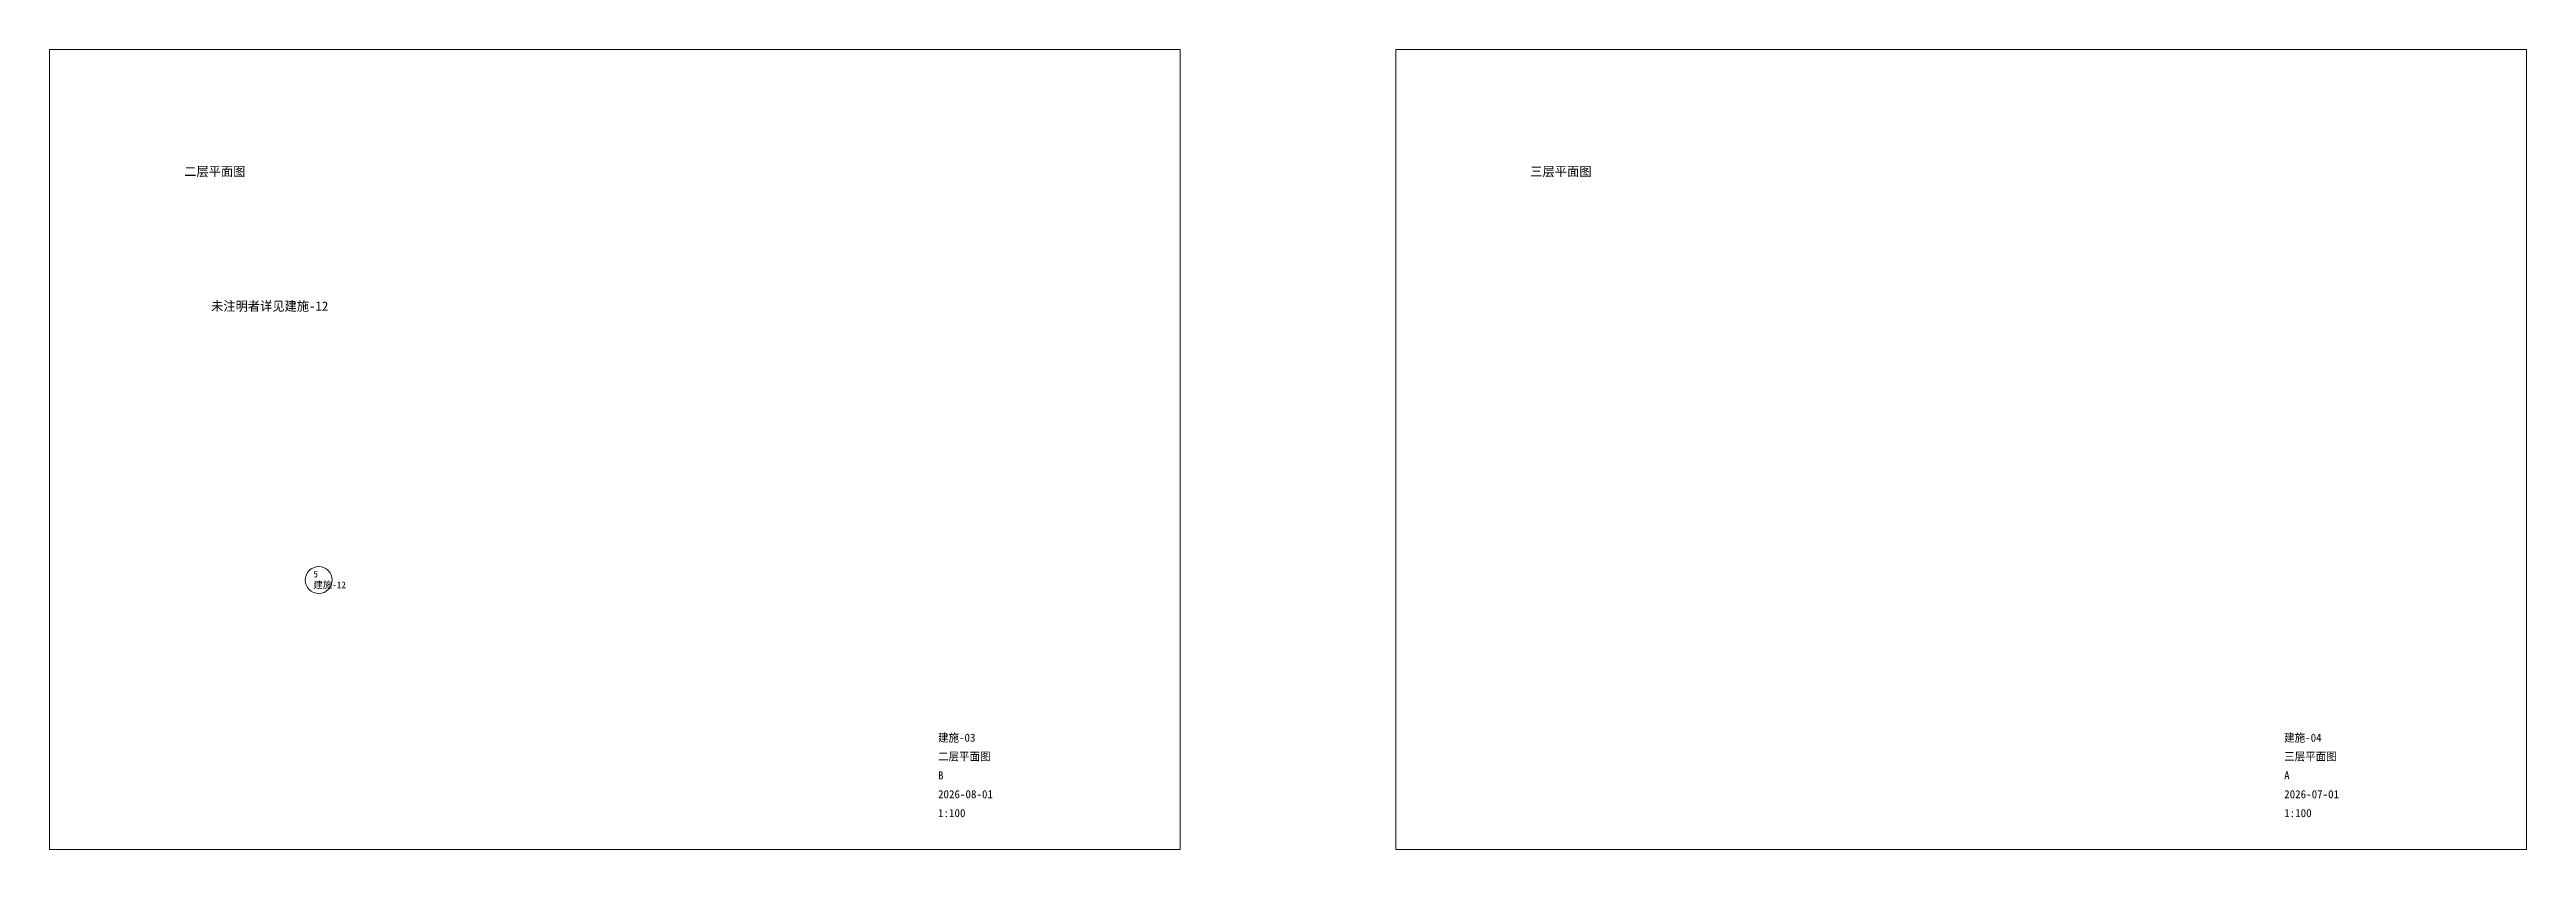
# Model space of a CAD drawing. Header units: metres. Extents: x 0 to 920, y 0 to 297.
import ezdxf

# ---------------------------------------------------------------- set-up
doc = ezdxf.new("R2010")
doc.units = ezdxf.units.M
doc.layers.get('0').update_dxf_attribs({"lineweight": 0, "plot": 0})

# ---------------------------------------------------------------- blocks, each defined once
blk = doc.blocks.new('TK')
for p, q in [((420, 297), (0, 297)), ((0, 297), (0, 0)), ((420, 0), (420, 297)), ((0, 0), (420, 0))]:
    blk.add_line(p, q)
for p in [(330, 40), (330, 33), (330, 26), (330, 19), (330, 12)]:
    blk.add_attdef('', p, '', height=3)
blk = doc.blocks.new('SYM')
blk.add_circle((0, 0), 5)
for tag, p in [('NO', (-2, 1)), ('SHEET', (-2, -3))]:
    blk.add_attdef(tag, p, '', height=2.5)

msp = doc.modelspace()

# ---------------------------------------------------------------- block references
ref = msp.add_blockref('TK', (0, 0))
ref.add_attrib('', '建施-03', (330, 40), dxfattribs={"height": 3})
ref.add_attrib('', '二层平面图', (330, 33), dxfattribs={"height": 3})
ref.add_attrib('', 'B', (330, 26), dxfattribs={"height": 3})
ref.add_attrib('', '2026-08-01', (330, 19), dxfattribs={"height": 3})
ref.add_attrib('', '1:100', (330, 12), dxfattribs={"height": 3})
ref = msp.add_blockref('TK', (500, 0))
ref.add_attrib('', '建施-04', (830, 40), dxfattribs={"height": 3})
ref.add_attrib('', '三层平面图', (830, 33), dxfattribs={"height": 3})
ref.add_attrib('', 'A', (830, 26), dxfattribs={"height": 3})
ref.add_attrib('', '2026-07-01', (830, 19), dxfattribs={"height": 3})
ref.add_attrib('', '1:100', (830, 12), dxfattribs={"height": 3})
msp.add_blockref('SYM', (100, 100)).add_auto_attribs({'NO': '5', 'SHEET': '建施-12'})

# ---------------------------------------------------------------- texts
for s, p in [('二层平面图', (50, 250)), ('三层平面图', (550, 250)), ('未注明者详见建施-12', (60, 200))]:
    msp.add_text(s, height=3.5).set_placement(p)

doc.saveas('drawing.dxf')
